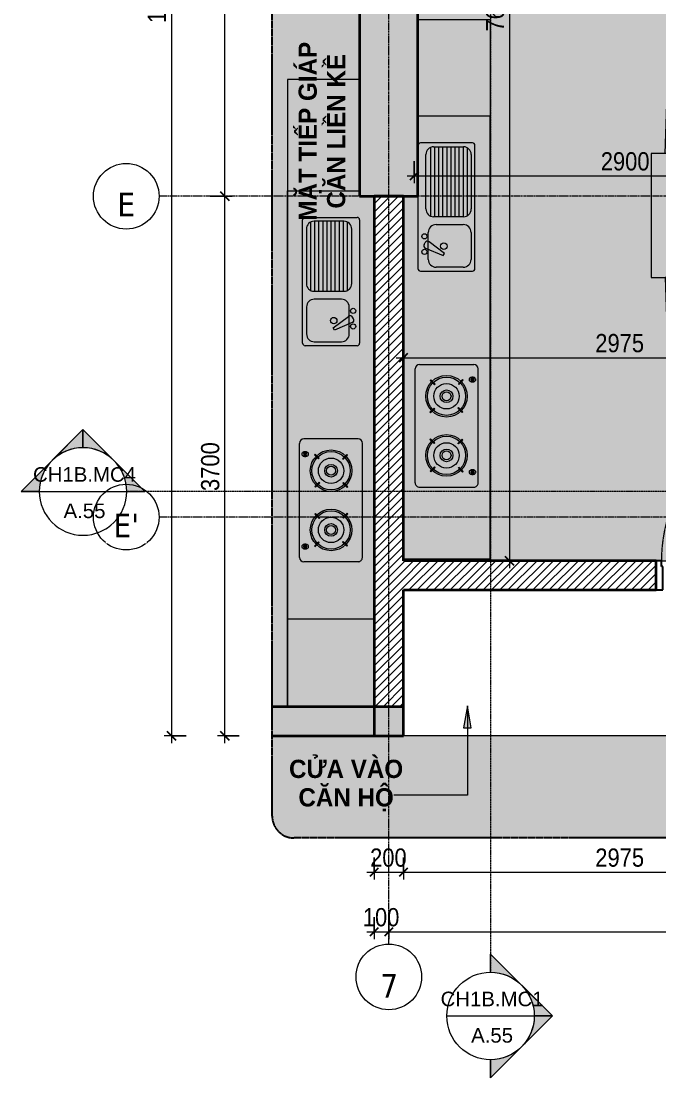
# Model space of a CAD drawing. Header units: millimetres. Extents: x 66631 to 260610, y 416 to 78637.
# Drawn here: x 66631 to 71005, y 33193 to 40437 of the extents above; entities that cross this region are included whole.
import ezdxf

# ---------------------------------------------------------------- set-up
doc = ezdxf.new("R2010")
doc.units = ezdxf.units.MM
for name, pattern in [('Dash - Tight', [4.5, 3, -1.5]), ('Dash Dot 3_16_', [7.9375, 4.7625, -1.5875, 0, -1.5875]), ('Grid Line', [22.225, 12.7, -3.175, 3.175, -3.175]), ('Hidden', [7.14375, 4.7625, -2.38125])]:
    doc.linetypes.add(name, pattern=pattern)
for name, color, linetype, lineweight in [('0-1', 7, 'Continuous', 5), ('A-ANNO-DIMS', 211, 'Continuous', 9), ('A-ANNO-DIMS-50', 211, 'Continuous', 9), ('A-DETL-GENF-1', 7, 'Continuous', 18), ('A-DETL-GENF-3', 92, 'Dash - Tight', 18), ('A-DETL-GENF-4', 92, 'Hidden', 25), ('A-DETL-GENF-5', 9, 'Continuous', 18), ('A-DETL-MEDM', 33, 'Continuous', 35), ('A-DETL-THIN', 151, 'Continuous', 18), ('A-DOOR', 31, 'Continuous', 18), ('A-DOOR-FRAM', 31, 'Continuous', 25), ('A-WALL-5', 113, 'Continuous', 35), ('A-WALL-PATT-2', 111, 'Continuous', 18), ('G-ANNO-SYMB', 111, 'Continuous', 9), ('G-ANNO-SYMB-1', 111, 'Dash Dot 3_16_', 18), ('G-ANNO-TEXT-1', 7, 'Continuous', 9), ('G-ANNO-TEXT-2', 130, 'Continuous', 9), ('I-FURN', 30, 'Continuous', 18), ('I-FURN-1', 253, 'Continuous', 18), ('I-FURN-2', 50, 'Continuous', 18), ('S-COLS', 52, 'Continuous', 18), ('S-COLS-7', 52, 'Continuous', 35), ('S-GRID-1', 1, 'Grid Line', 9), ('S-GRID-IDEN', 1, 'Continuous', 9)]:
    doc.layers.add(name, color=color, linetype=linetype, lineweight=lineweight)
doc.layers.add('A-DETL-GENF-2', color=7, linetype='Continuous', lineweight=18, transparency=0.2)
doc.styles.add('Arial', font='arial.ttf', dxfattribs={"height": 100})
doc.styles.add('Arial_B', font='arialbd.ttf', dxfattribs={"width": 0.95, "height": 125})
doc.styles.add('Tahoma_B', font='tahomabd.ttf', dxfattribs={"height": 162.5})
doc.styles.add('UTM Avo', font='', dxfattribs={"width": 0.9, "height": 125})
doc.styles.get('UTM Avo').set_extended_font_data('UTM Avo')
doc.dimstyles.new('1_Dim_chi_tiet_2_5', dxfattribs={"dimscale": 304.8, "dimtxt": 124.912619, "dimasz": 0.19685, "dimexe": 0.164042, "dimexo": 0.0625, "dimgap": 0.016404, "dimtad": 1, "dimdec": 0, "dimrnd": 5, "dimzin": 0, "dimdsep": 46, "dimtxsty": 'UTM Avo', "dimblk1": 'OBLIQUE', "dimblk2": 'OBLIQUE', "dimsah": 1, "dimcen": 0.09, "dimdle": 0.164042, "dimazin": 0, "dimtfac": 1, "dimtdec": 4, "dimtix": 1, "dimtmove": 0, "dimatfit": 3, "dimfxl": 0.328084, "dimfxlon": 1, "dimtvp": 1, "dimtolj": 1, "dimtzin": 0, "dimarcsym": 2})
pattern_1 = [(45, (0, 0), (-28.284271, 28.284271), [])]

# ---------------------------------------------------------------- blocks, each defined once
blk = doc.blocks.new('NCV_TKTC_KET CAU_rvt-1-TKCS_CĂN HỘ LOẠI 1B - MẶT BẰNG')
at = {"layer": 'S-COLS'}
for p, q in [((68952.6, 39236.9), (68977.3, 39236.9)), ((68977.6, 39236.9), (69052.6, 39236.9)), ((69252.6, 39236.9), (69352.6, 39236.9))]:
    blk.add_line(p, q, dxfattribs=at)
blk = doc.blocks.new('HE BEP A1 - HE BEP A 2-944694-TKCS_CĂN HỘ LOẠI 1B - MẶT BẰNG')
at = {"layer": 'I-FURN'}
for p, q in [((0, 0), (662.4, 0)), ((0, -494.4), (0, 0)), ((662.4, 0), (662.4, -494.4)), ((662.4, 0), (662.4, -494.4)), ((3700, 0), (662.4, 0)), ((3700, -594.4), (3700, 0)), ((3700, -594.4), (3700, 0)), ((844.9, -120.7), (844.9, -476.9)), ((1706.9, -103.2), (862.4, -103.2)), ((924.9, -128.9), (1298.3, -128.9)), ((1459, -129.9), (1644.4, -129.9)), ((1724.4, -476.9), (1724.4, -120.7)), ((2364, -483.2), (2364, -111.2)), ((3175.6, -81.2), (2394, -81.2)), ((2451.6, -118.3), (2484.1, -118.3)), ((2451.6, -122.3), (2451.6, -118.3)), ((2484.1, -122.3), (2451.6, -122.3)), ((2484.1, -118.3), (2484.1, -122.3)), ((3085.5, -118.3), (3085.5, -122.3)), ((3118, -118.3), (3085.5, -118.3)), ((3085.5, -122.3), (3118, -122.3)), ((3118, -122.3), (3118, -118.3)), ((3205.6, -483.2), (3205.6, -111.2)), ((871.5, -386.8), (871.5, -182.3)), ((871.5, -184.9), (1351.6, -184.9)), ((871.5, -212.9), (1351.6, -212.9)), ((877.9, -156.9), (1345.2, -156.9)), ((1351.6, -182.3), (1351.6, -386.8)), ((1405.6, -369.9), (1405.6, -183.2)), ((1697.8, -183.2), (1697.8, -369.9)), ((2471.8, -183.9), (2467.4, -188.3)), ((2467.4, -188.3), (2496.5, -217.4)), ((2500.9, -213), (2471.8, -183.9)), ((2496.5, -217.4), (2500.9, -213)), ((2689.3, -186.7), (2660.2, -215.8)), ((2660.2, -215.8), (2664.6, -220.2)), ((2664.6, -220.2), (2693.7, -191.1)), ((2693.7, -191.1), (2689.3, -186.7)), ((2875.9, -191.1), (2880.3, -186.7)), ((2905, -220.2), (2875.9, -191.1)), ((2880.3, -186.7), (2909.4, -215.8)), ((2909.4, -215.8), (2905, -220.2)), ((3068.7, -213), (3097.9, -183.9)), ((3073.1, -217.4), (3068.7, -213)), ((3102.3, -188.3), (3073.1, -217.4)), ((3097.9, -183.9), (3102.3, -188.3)), ((871.5, -240.9), (1351.6, -240.9)), ((871.5, -268.9), (1351.6, -268.9)), ((871.5, -296.9), (1351.6, -296.9)), ((871.5, -324.9), (1351.6, -324.9)), ((871.5, -352.9), (1351.6, -352.9)), ((1602.7, -313.4), (1523.8, -418.4)), ((1566.6, -443.1), (1618.1, -322.3)), ((1618.1, -322.3), (1602.7, -313.4)), ((871.5, -380.9), (1351.6, -380.9)), ((876.4, -408.9), (1346.8, -408.9)), ((1644.4, -423.2), (1459, -423.2)), ((2470.1, -405.9), (2499.2, -376.7)), ((2474.5, -410.3), (2470.1, -405.9)), ((2503.6, -381.1), (2474.5, -410.3)), ((2499.2, -376.7), (2503.6, -381.1)), ((2663, -383.9), (2667.3, -379.5)), ((2692.1, -413), (2663, -383.9)), ((2667.3, -379.5), (2696.5, -408.6)), ((2696.5, -408.6), (2692.1, -413)), ((2902.3, -379.5), (2873.2, -408.6)), ((2873.2, -408.6), (2877.5, -413)), ((2877.5, -413), (2906.7, -383.9)), ((2906.7, -383.9), (2902.3, -379.5)), ((3070.4, -376.7), (3066, -381.1)), ((3066, -381.1), (3095.1, -410.3)), ((3099.5, -405.9), (3070.4, -376.7)), ((3095.1, -410.3), (3099.5, -405.9)), ((1298.3, -440.1), (924.9, -440.1)), ((1210.9, -494.4), (1706.9, -494.4)), ((1541.1, -452.3), (1528.6, -445.1)), ((3175.6, -513.2), (2394, -513.2))]:
    blk.add_line(p, q, dxfattribs=at)
for centre, radius in [((2581.9, -298.5), 142.6), ((2581.9, -298.5), 131.3), ((2581.9, -298.5), 87.2), ((2987.7, -298.5), 142.6), ((2987.7, -298.5), 131.3), ((2987.7, -298.5), 87.2), ((2581.9, -298.5), 43.6), ((2581.9, -298.5), 30.9), ((2987.7, -298.5), 43.6), ((2987.7, -298.5), 30.9), ((1552.8, -316.6), 22.2), ((1485.9, -449.9), 17.8), ((1592.6, -449.9), 17.8)]:
    blk.add_circle(centre, radius, dxfattribs=at)
for centre, radius, start, end in [((862.4, -120.7), 17.5, 90, 180), ((924.9, -182.3), 53.3, 90, 180), ((1298.3, -182.3), 53.3, 0, 90), ((1459, -183.2), 53.3, 90, 180), ((1644.4, -183.2), 53.3, 0, 90), ((1706.9, -120.7), 17.5, 0, 90), ((2394, -111.2), 30, 90, 180), ((2485.1, -120.7), 33.5, 163.94189, 180), ((2485.1, -120.7), 33.5, 180, 196.05811), ((2476.6, -118.2), 24.7, 145.20397, 163.94189), ((2476.6, -123.1), 24.7, 196.05811, 214.79603), ((2467.8, -120.3), 11.6, 9.71775, 170.28225), ((2467.8, -120.3), 11.6, 189.9102, 350.0898), ((2471.3, -114.5), 18.1, 120.79762, 145.20397), ((2471.3, -126.9), 18.1, 214.79603, 239.20238), ((2467.9, -108.8), 11.5, 90, 120.79762), ((2467.9, -132.6), 11.5, 239.20238, 270), ((2467.9, -108.8), 11.5, 59.20238, 90), ((2467.9, -132.6), 11.5, 270, 300.79762), ((2464.5, -114.5), 18.1, 34.79603, 59.20238), ((2464.5, -126.9), 18.1, 300.79762, 325.20397), ((2459.1, -118.2), 24.7, 16.05811, 34.79603), ((2459.1, -123.1), 24.7, 325.20397, 343.94189), ((2450.6, -120.7), 33.5, 0, 16.05811), ((2450.6, -120.7), 33.5, 343.94189, 0), ((3119, -120.7), 33.5, 163.94189, 180), ((3119, -120.7), 33.5, 180, 196.05811), ((3110.5, -118.2), 24.7, 145.20397, 163.94189), ((3110.5, -123.1), 24.7, 196.05811, 214.79603), ((3105.2, -114.5), 18.1, 120.79762, 145.20397), ((3105.2, -126.9), 18.1, 214.79603, 239.20238), ((3101.8, -120.3), 11.6, 9.71775, 170.28225), ((3101.8, -120.3), 11.6, 189.9102, 350.0898), ((3101.8, -108.8), 11.5, 90, 120.79762), ((3101.8, -132.6), 11.5, 239.20238, 270), ((3101.8, -108.8), 11.5, 59.20238, 90), ((3101.8, -132.6), 11.5, 270, 300.79762), ((3098.4, -114.5), 18.1, 34.79603, 59.20238), ((3098.4, -126.9), 18.1, 300.79762, 325.20397), ((3093, -118.2), 24.7, 16.05811, 34.79603), ((3093, -123.1), 24.7, 325.20397, 343.94189), ((3084.5, -120.7), 33.5, 0, 16.05811), ((3084.5, -120.7), 33.5, 343.94189, 0), ((3175.6, -111.2), 30, 360, 90), ((924.9, -386.8), 53.3, 180, 270), ((1298.3, -386.8), 53.3, 270, 0), ((1459, -369.9), 53.3, 180, 270), ((1537.5, -429.7), 17.8, 140.53825, 240.0479), ((1644.4, -369.9), 53.3, 270, 0), ((862.4, -476.9), 17.5, 180, 270), ((1549.9, -436.9), 17.8, 240.0479, 339.46209), ((1706.9, -476.9), 17.5, 270, 0), ((2394, -483.2), 30, 180, 270), ((3175.6, -483.2), 30, 270, 0)]:
    blk.add_arc(centre, radius, start, end, dxfattribs=at)
at = {"layer": 'I-FURN-1'}
for p, q in [((0, 0), (3700, 0)), ((0, -494.4), (0, 0)), ((3700, 0), (3700, -594.4))]:
    blk.add_line(p, q, dxfattribs=at)
blk = doc.blocks.new('RES_BAN AN 1 - RES_BAN AN 1-851490-TKCS_CĂN HỘ LOẠI 1B - MẶT BẰNG')
at = {"layer": 'I-FURN-1'}
for p, q in [((-425, 0), (-425, -1275)), ((425, -1275), (425, 0)), ((-761.9, -113.5), (-809.6, -115.1)), ((-809.6, -115.1), (-809.6, -536.9)), ((-761.9, -113.5), (-425, -102.3)), ((-761.9, -538.5), (-761.9, -113.5)), ((-761.9, -538.5), (-761.9, -113.5)), ((-425, -102.3), (-425, -549.7)), ((425, -102.3), (425, -549.7)), ((761.9, -113.5), (425, -102.3)), ((761.9, -538.5), (761.9, -113.5)), ((761.9, -113.5), (761.9, -538.5)), ((809.6, -115.1), (761.9, -113.5)), ((809.6, -536.9), (809.6, -115.1)), ((-809.6, -536.9), (-761.9, -538.5)), ((-425, -549.7), (-761.9, -538.5)), ((425, -549.7), (761.9, -538.5)), ((761.9, -538.5), (809.6, -536.9)), ((-809.6, -745.3), (-761.9, -743.8)), ((-809.6, -1167.2), (-809.6, -745.3)), ((-761.9, -743.8), (-425, -732.5)), ((-761.9, -1168.8), (-761.9, -743.8)), ((-761.9, -743.8), (-761.9, -1168.8)), ((-425, -732.5), (-425, -1180)), ((425, -732.5), (425, -1180)), ((761.9, -743.8), (425, -732.5)), ((761.9, -743.8), (809.6, -745.3)), ((761.9, -1168.8), (761.9, -743.8)), ((761.9, -1168.8), (761.9, -743.8)), ((809.6, -745.3), (809.6, -1167.2)), ((-761.9, -1168.8), (-809.6, -1167.2)), ((-425, -1180), (-761.9, -1168.8)), ((425, -1180), (761.9, -1168.8)), ((809.6, -1167.2), (761.9, -1168.8)), ((-425, -1275), (425, -1275))]:
    blk.add_line(p, q, dxfattribs=at)
blk = doc.blocks.new('HE BEP A - HE BEP A-348232-TKCS_CĂN HỘ LOẠI 1B - MẶT BẰNG')
at = {"layer": 'I-FURN'}
for p, q in [((3703.5, 605.3), (3703.5, 11)), ((3279.1, 524.2), (2497.5, 524.2)), ((3.5, 505.3), (3.5, 11)), ((765.9, 11), (765.9, 505.3)), ((765.9, 11), (765.9, 505.3)), ((948.4, 131.7), (948.4, 487.8)), ((965.9, 505.3), (1810.5, 505.3)), ((1401.8, 451.1), (1028.4, 451.1)), ((1644.6, 463.3), (1632.2, 456.1)), ((1670.1, 454.1), (1721.6, 333.3)), ((1828, 487.8), (1828, 131.7)), ((2467.5, 494.2), (2467.5, 122.2)), ((3309.1, 494.2), (3309.1, 122.2)), ((975, 397.7), (975, 193.3)), ((975, 391.9), (1455.1, 391.9)), ((975, 363.9), (1455.1, 363.9)), ((979.9, 419.9), (1450.3, 419.9)), ((1455.1, 193.3), (1455.1, 397.7)), ((1509.1, 380.9), (1509.1, 194.2)), ((1747.9, 434.2), (1562.5, 434.2)), ((1706.2, 324.4), (1627.3, 429.4)), ((1801.3, 194.2), (1801.3, 380.9)), ((2578, 421.2), (2573.6, 416.8)), ((2573.6, 416.8), (2602.8, 387.7)), ((2607.1, 392.1), (2578, 421.2)), ((2602.8, 387.7), (2607.1, 392.1)), ((2795.6, 424), (2766.5, 394.9)), ((2766.5, 394.9), (2770.8, 390.5)), ((2770.8, 390.5), (2800, 419.6)), ((2800, 419.6), (2795.6, 424)), ((2976.7, 419.6), (2981.1, 424)), ((3005.8, 390.5), (2976.7, 419.6)), ((2981.1, 424), (3010.2, 394.9)), ((3010.2, 394.9), (3005.8, 390.5)), ((3169.5, 392.1), (3198.6, 421.2)), ((3173.9, 387.7), (3169.5, 392.1)), ((3203, 416.8), (3173.9, 387.7)), ((3198.6, 421.2), (3203, 416.8)), ((975, 335.9), (1455.1, 335.9)), ((975, 307.9), (1455.1, 307.9)), ((1721.6, 333.3), (1706.2, 324.4)), ((975, 279.9), (1455.1, 279.9)), ((975, 251.9), (1455.1, 251.9)), ((975, 223.9), (1455.1, 223.9)), ((2570.9, 199.3), (2600, 228.4)), ((2604.4, 224), (2575.3, 194.9)), ((2600, 228.4), (2604.4, 224)), ((2763.7, 226.8), (2768.1, 231.2)), ((2792.8, 197.7), (2763.7, 226.8)), ((2768.1, 231.2), (2797.2, 202)), ((3008.5, 231.2), (2979.4, 202)), ((2983.8, 197.7), (3012.9, 226.8)), ((3012.9, 226.8), (3008.5, 231.2)), ((3176.6, 228.4), (3172.2, 224)), ((3172.2, 224), (3201.4, 194.9)), ((3205.8, 199.3), (3176.6, 228.4)), ((975, 195.9), (1455.1, 195.9)), ((981.5, 167.9), (1448.7, 167.9)), ((2575.3, 194.9), (2570.9, 199.3)), ((2797.2, 202), (2792.8, 197.7)), ((2979.4, 202), (2983.8, 197.7)), ((3201.4, 194.9), (3205.8, 199.3)), ((1810.5, 114.2), (965.9, 114.2)), ((1028.4, 139.9), (1401.8, 139.9)), ((1562.5, 140.8), (1747.9, 140.8)), ((3279.1, 92.2), (2497.5, 92.2)), ((2555.1, 133.3), (2555.1, 129.3)), ((2587.6, 133.3), (2555.1, 133.3)), ((2555.1, 129.3), (2587.6, 129.3)), ((2587.6, 129.3), (2587.6, 133.3)), ((3189, 129.3), (3189, 133.3)), ((3189, 133.3), (3221.5, 133.3)), ((3221.5, 129.3), (3189, 129.3)), ((3221.5, 133.3), (3221.5, 129.3)), ((3.5, 11), (765.9, 11)), ((4303.1, 11), (765.9, 11))]:
    blk.add_line(p, q, dxfattribs=at)
for centre, radius in [((1589.4, 460.9), 17.8), ((1696.1, 460.9), 17.8), ((2685.4, 309.4), 142.6), ((2685.4, 309.4), 131.3), ((3091.2, 309.4), 142.6), ((3091.2, 309.4), 131.3), ((2685.4, 309.4), 87.2), ((3091.2, 309.4), 87.2), ((1656.3, 327.5), 22.2), ((2685.4, 309.4), 43.6), ((2685.4, 309.4), 30.9), ((3091.2, 309.4), 43.6), ((3091.2, 309.4), 30.9)]:
    blk.add_circle(centre, radius, dxfattribs=at)
for centre, radius, start, end in [((2497.5, 494.2), 30, 90, 180), ((3279.1, 494.2), 30, 360, 90), ((965.9, 487.8), 17.5, 90, 180), ((1028.4, 397.7), 53.3, 90, 180), ((1401.8, 397.7), 53.3, 360, 90), ((1641, 440.7), 17.8, 119.9521, 219.46175), ((1653.4, 447.9), 17.8, 20.53791, 119.9521), ((1810.5, 487.8), 17.5, 0, 90), ((1562.5, 380.9), 53.3, 90, 180), ((1747.9, 380.9), 53.3, 360, 90), ((1028.4, 193.3), 53.3, 180, 270), ((1401.8, 193.3), 53.3, 270, 360), ((1562.5, 194.2), 53.3, 180, 270), ((1747.9, 194.2), 53.3, 270, 360), ((2580.1, 134.1), 24.7, 145.20397, 163.94189), ((2574.8, 137.9), 18.1, 120.79762, 145.20397), ((2571.4, 143.6), 11.5, 90, 120.79762), ((2571.4, 143.6), 11.5, 59.20238, 90), ((2568, 137.9), 18.1, 34.79603, 59.20238), ((2562.6, 134.1), 24.7, 16.05811, 34.79603), ((3214, 134.1), 24.7, 145.20397, 163.94189), ((3208.7, 137.9), 18.1, 120.79762, 145.20397), ((3205.3, 143.6), 11.5, 90, 120.79762), ((3205.3, 143.6), 11.5, 59.20238, 90), ((3201.9, 137.9), 18.1, 34.79603, 59.20238), ((3196.5, 134.1), 24.7, 16.05811, 34.79603), ((965.9, 131.7), 17.5, 180, 270), ((1810.5, 131.7), 17.5, 270, 360), ((2497.5, 122.2), 30, 180, 270), ((2588.6, 131.7), 33.5, 163.94189, 180), ((2588.6, 131.7), 33.5, 180, 196.05811), ((2580.1, 129.2), 24.7, 196.05811, 214.79603), ((2571.3, 131.3), 11.6, 9.9102, 170.0898), ((2571.3, 131.3), 11.6, 189.71775, 350.28225), ((2574.8, 125.5), 18.1, 214.79603, 226.9992), ((2574.8, 125.5), 18.1, 226.9992, 239.20238), ((2571.4, 119.8), 11.5, 239.20238, 270), ((2571.4, 119.8), 11.5, 270, 300.79762), ((2568, 125.5), 18.1, 300.79762, 325.20397), ((2562.6, 129.2), 24.7, 325.20397, 343.94189), ((2554.1, 131.7), 33.5, 0, 16.05811), ((2554.1, 131.7), 33.5, 343.94189, 0), ((3222.5, 131.7), 33.5, 163.94189, 180), ((3222.5, 131.7), 33.5, 180, 196.05811), ((3214, 129.2), 24.7, 196.05811, 214.79603), ((3208.7, 125.5), 18.1, 214.79603, 239.20238), ((3205.3, 131.3), 11.6, 9.9102, 170.0898), ((3205.3, 131.3), 11.6, 189.71775, 350.28225), ((3205.3, 119.8), 11.5, 239.20238, 270), ((3205.3, 119.8), 11.5, 270, 300.79762), ((3201.9, 125.5), 18.1, 300.79762, 325.20397), ((3196.5, 129.2), 24.7, 325.20397, 343.94189), ((3188, 131.7), 33.5, 0, 16.05811), ((3188, 131.7), 33.5, 343.94189, 0), ((3279.1, 122.2), 30, 270, 360)]:
    blk.add_arc(centre, radius, start, end, dxfattribs=at)
at = {"layer": 'I-FURN-2'}
for p, q in [((3.5, 505.3), (3.5, 11)), ((3.5, 11), (4303.1, 11))]:
    blk.add_line(p, q, dxfattribs=at)
blk = doc.blocks.new('NCV_TKTC_TANG 1_rvt-1-TKCS_CĂN HỘ LOẠI 1B - MẶT BẰNG')
at = {"layer": 'I-FURN-1'}
for name, p, rotation in [('HE BEP A1 - HE BEP A 2-944694-TKCS_CĂN HỘ LOẠI 1B - MẶT BẰNG', (69846.9, 40447.8), 270.0000000000001), ('HE BEP A - HE BEP A-348232-TKCS_CĂN HỘ LOẠI 1B - MẶT BẰNG', (68447.2, 40040.4), 270.0000000000001), ('RES_BAN AN 1 - RES_BAN AN 1-851490-TKCS_CĂN HỘ LOẠI 1B - MẶT BẰNG', (72227.6, 39105.3), 270.0000000000002)]:
    blk.add_blockref(name, p, dxfattribs=dict(at, rotation=rotation))
blk = doc.blocks.new('FD_05 - FD_05-1000x2200mm-835434-TKCS_CĂN HỘ LOẠI 1B - MẶT BẰNG')
at = {"layer": 'A-DETL-GENF-3'}
for p, q in [((470, 100), (470, 1120)), ((470, 1120), (510, 1120)), ((510, 1120), (510, 100)), ((510, 100), (470, 100))]:
    blk.add_line(p, q, dxfattribs=at)
blk.add_arc((510, 100), 1020, 92.24747, 180, dxfattribs=at)
at = {"layer": 'A-DOOR-FRAM'}
for p, q in [((-510, 100), (-545, 100)), ((-510, 60), (-510, 100)), ((545, 100), (510, 100)), ((510, 100), (510, 60)), ((-500, 60), (-510, 60)), ((-500, -100), (-500, 60)), ((510, 60), (500, 60)), ((500, 60), (500, -100)), ((-545, -100), (-500, -100)), ((500, -100), (545, -100))]:
    blk.add_line(p, q, dxfattribs=at)
blk = doc.blocks.new('BORDER VIEW - BORDER VIEW-2574538-TKCS_CĂN HỘ LOẠI 1B - MẶT BẰNG')
at = {"layer": 'A-DETL-GENF-4'}
for p, q in [((0, 150), (0, 11530.1)), ((9756, 0), (150, 0))]:
    blk.add_line(p, q, dxfattribs=at)
blk.add_arc((150, 150), 150, 180, 270, dxfattribs=at)
blk = doc.blocks.new('Grid - M_Grid Head - Circle-353313-TKCS_CĂN HỘ LOẠI 1B - MẶT BẰNG')
at = {"layer": 'S-GRID-IDEN'}
blk.add_circle((0, 0), 4.5, dxfattribs=at)
blk = doc.blocks.new('DIMBLOCK7-TKCS_CĂN HỘ LOẠI 1B - MẶT BẰNG')
at = {"layer": 'A-ANNO-DIMS-50'}
for p, q in [((69252.6, 38230.2), (69252.6, 38080.2)), ((69252.6, 38130.2), (69252.6, 38230.2)), ((72227.6, 38230.2), (72227.6, 38080.2)), ((72227.6, 38130.2), (72227.6, 38230.2)), ((69202.6, 38130.2), (72277.6, 38130.2))]:
    blk.add_line(p, q, dxfattribs=at)
at = {"layer": 'A-ANNO-DIMS-50', "lineweight": 25}
for p, q in [((69252.6, 38130.2), (69222.6, 38100.2)), ((69252.6, 38130.2), (69282.6, 38160.2)), ((72227.6, 38130.2), (72197.6, 38100.2)), ((72227.6, 38130.2), (72257.6, 38160.2))]:
    blk.add_line(p, q, dxfattribs=at)
at = {"layer": 'A-ANNO-DIMS-50', "color": 0, "insert": (70568.9, 38292.6), "char_height": 125, "width": 410.824, "attachment_point": 1, "line_spacing_factor": 1.110334, "style": 'UTM Avo'}
blk.add_mtext('2975', dxfattribs=at)
blk = doc.blocks.new('_Oblique')
at = {"color": 0, "linetype": 'ByBlock', "lineweight": -2}
blk.add_line((-0.5, -0.5), (0.5, 0.5), dxfattribs=at)
blk = doc.blocks.new('DIMBLOCK8-TKCS_CĂN HỘ LOẠI 1B - MẶT BẰNG')
at = {"layer": 'A-ANNO-DIMS-50'}
for p, q in [((69327.6, 39476.4), (69327.6, 39326.4)), ((69327.6, 39376.4), (69327.6, 39476.4)), ((72227.6, 39476.4), (72227.6, 39326.4)), ((72227.6, 39376.4), (72227.6, 39476.4)), ((69277.6, 39376.4), (72277.6, 39376.4))]:
    blk.add_line(p, q, dxfattribs=at)
at = {"layer": 'A-ANNO-DIMS-50', "lineweight": 25}
for p, q in [((69327.6, 39376.4), (69297.6, 39346.4)), ((69327.6, 39376.4), (69357.6, 39406.4)), ((72227.6, 39376.4), (72197.6, 39346.4)), ((72227.6, 39376.4), (72257.6, 39406.4))]:
    blk.add_line(p, q, dxfattribs=at)
at = {"layer": 'A-ANNO-DIMS-50', "color": 0, "insert": (70606.4, 39538.8), "char_height": 125, "width": 410.824, "attachment_point": 1, "line_spacing_factor": 1.110334, "style": 'UTM Avo'}
blk.add_mtext('2900', dxfattribs=at)
blk = doc.blocks.new('DIMBLOCK17-TKCS_CĂN HỘ LOẠI 1B - MẶT BẰNG')
at = {"layer": 'A-ANNO-DIMS-50'}
for p, q in [((70081, 44337.4), (69931, 44337.4)), ((69981, 44387.4), (69981, 36686.8)), ((69981, 44337.4), (70081, 44337.4)), ((70081, 36736.8), (69931, 36736.8)), ((69981, 36736.8), (70081, 36736.8))]:
    blk.add_line(p, q, dxfattribs=at)
at = {"layer": 'A-ANNO-DIMS-50', "lineweight": 25}
for p, q in [((69981, 44337.4), (69951, 44367.4)), ((69981, 44337.4), (70011, 44307.4)), ((69981, 36736.8), (69951, 36766.8)), ((69981, 36736.8), (70011, 36706.8))]:
    blk.add_line(p, q, dxfattribs=at)
at = {"layer": 'A-ANNO-DIMS-50', "color": 0, "insert": (69818.7, 40365.9), "char_height": 125, "width": 410.824, "attachment_point": 1, "rotation": 90, "line_spacing_factor": 1.110334, "style": 'UTM Avo'}
blk.add_mtext('7600', dxfattribs=at)
blk = doc.blocks.new('DIMBLOCK28-TKCS_CĂN HỘ LOẠI 1B - MẶT BẰNG')
at = {"layer": 'A-ANNO-DIMS-50'}
for p, q in [((67661.7, 45787.4), (67661.7, 35487.4)), ((67761.7, 45737.4), (67611.7, 45737.4)), ((67661.7, 45737.4), (67761.7, 45737.4)), ((67761.7, 35537.4), (67611.7, 35537.4)), ((67661.7, 35537.4), (67761.7, 35537.4))]:
    blk.add_line(p, q, dxfattribs=at)
at = {"layer": 'A-ANNO-DIMS-50', "lineweight": 25}
for p, q in [((67661.7, 45737.4), (67631.7, 45767.4)), ((67661.7, 45737.4), (67691.7, 45707.4)), ((67661.7, 35537.4), (67631.7, 35567.4)), ((67661.7, 35537.4), (67691.7, 35507.4))]:
    blk.add_line(p, q, dxfattribs=at)
at = {"layer": 'A-ANNO-DIMS-50', "color": 0, "insert": (67499.4, 40423.4), "char_height": 125, "width": 513.53, "attachment_point": 1, "rotation": 90, "line_spacing_factor": 1.110334, "style": 'UTM Avo'}
blk.add_mtext('10200', dxfattribs=at)
blk = doc.blocks.new('DIMBLOCK29-TKCS_CĂN HỘ LOẠI 1B - MẶT BẰNG')
at = {"layer": 'A-ANNO-DIMS-50', "lineweight": 25}
for p, q in [((68027.1, 39236.9), (67997.1, 39266.9)), ((68027.1, 39236.9), (68057.1, 39206.9)), ((68027.1, 35537.4), (67997.1, 35567.4)), ((68027.1, 35537.4), (68057.1, 35507.4))]:
    blk.add_line(p, q, dxfattribs=at)
at = {"layer": 'A-ANNO-DIMS-50'}
for p, q in [((67927.1, 39236.9), (68077.1, 39236.9)), ((68027.1, 39236.9), (67927.1, 39236.9)), ((68027.1, 35487.4), (68027.1, 39236.9)), ((68127.1, 35537.4), (67977.1, 35537.4)), ((68027.1, 35537.4), (68127.1, 35537.4))]:
    blk.add_line(p, q, dxfattribs=at)
at = {"layer": 'A-ANNO-DIMS-50', "color": 0, "insert": (67864.7, 37216), "char_height": 125, "width": 410.824, "attachment_point": 1, "rotation": 90, "line_spacing_factor": 1.110334, "style": 'UTM Avo'}
blk.add_mtext('3700', dxfattribs=at)
blk = doc.blocks.new('DIMBLOCK30-TKCS_CĂN HỘ LOẠI 1B - MẶT BẰNG')
at = {"layer": 'A-ANNO-DIMS-50', "lineweight": 25}
for p, q in [((68027.1, 44536.9), (67997.1, 44566.9)), ((68027.1, 44536.9), (68057.1, 44506.9)), ((68027.1, 39236.9), (67997.1, 39266.9)), ((68027.1, 39236.9), (68057.1, 39206.9))]:
    blk.add_line(p, q, dxfattribs=at)
at = {"layer": 'A-ANNO-DIMS-50'}
for p, q in [((67927.1, 44536.9), (68077.1, 44536.9)), ((68027.1, 44536.9), (67927.1, 44536.9)), ((68027.1, 39236.9), (68027.1, 44536.9)), ((67927.1, 39236.9), (68077.1, 39236.9)), ((68027.1, 39236.9), (67927.1, 39236.9))]:
    blk.add_line(p, q, dxfattribs=at)
at = {"layer": 'A-ANNO-DIMS-50', "color": 0, "insert": (67864.7, 41715.8), "char_height": 125, "width": 410.824, "attachment_point": 1, "rotation": 90, "line_spacing_factor": 1.110334, "style": 'UTM Avo'}
blk.add_mtext('5300', dxfattribs=at)
blk = doc.blocks.new('DIMBLOCK37-TKCS_CĂN HỘ LOẠI 1B - MẶT BẰNG')
at = {"layer": 'A-ANNO-DIMS-50'}
for p, q in [((69052.6, 34294.4), (69052.6, 34144.4)), ((69052.6, 34194.4), (69052.6, 34294.4)), ((69152.6, 34294.4), (69152.6, 34144.4)), ((69152.6, 34194.4), (69152.6, 34294.4)), ((69002.6, 34194.4), (69152.6, 34194.4))]:
    blk.add_line(p, q, dxfattribs=at)
at = {"layer": 'A-ANNO-DIMS-50', "lineweight": 25}
for p, q in [((69052.6, 34194.4), (69022.6, 34164.4)), ((69052.6, 34194.4), (69082.6, 34224.4)), ((69152.6, 34194.4), (69122.6, 34164.4)), ((69152.6, 34194.4), (69182.6, 34224.4))]:
    blk.add_line(p, q, dxfattribs=at)
at = {"layer": 'A-ANNO-DIMS-50', "color": 0, "insert": (68974.2, 34356.8), "char_height": 125, "width": 308.118, "attachment_point": 1, "line_spacing_factor": 1.110334, "style": 'UTM Avo'}
blk.add_mtext('100', dxfattribs=at)
blk = doc.blocks.new('DIMBLOCK38-TKCS_CĂN HỘ LOẠI 1B - MẶT BẰNG')
at = {"layer": 'A-ANNO-DIMS-50'}
for p, q in [((69152.6, 34294.4), (69152.6, 34144.4)), ((69152.6, 34194.4), (69152.6, 34294.4)), ((77352.6, 34294.4), (77352.6, 34144.4)), ((77352.6, 34194.4), (77352.6, 34294.4)), ((69152.6, 34194.4), (77352.6, 34194.4))]:
    blk.add_line(p, q, dxfattribs=at)
at = {"layer": 'A-ANNO-DIMS-50', "lineweight": 25}
for p, q in [((69152.6, 34194.4), (69122.6, 34164.4)), ((69152.6, 34194.4), (69182.6, 34224.4)), ((77352.6, 34194.4), (77322.6, 34164.4)), ((77352.6, 34194.4), (77382.6, 34224.4))]:
    blk.add_line(p, q, dxfattribs=at)
at = {"layer": 'A-ANNO-DIMS-50', "color": 0, "insert": (73081.4, 34356.8), "char_height": 125, "width": 410.824, "attachment_point": 1, "line_spacing_factor": 1.110334, "style": 'UTM Avo'}
blk.add_mtext('8200', dxfattribs=at)
blk = doc.blocks.new('DIMBLOCK40-TKCS_CĂN HỘ LOẠI 1B - MẶT BẰNG')
at = {"layer": 'A-ANNO-DIMS-50'}
for p, q in [((69052.6, 34703.1), (69052.6, 34553.1)), ((69052.6, 34603.1), (69052.6, 34703.1)), ((69252.6, 34703.1), (69252.6, 34553.1)), ((69252.6, 34603.1), (69252.6, 34703.1)), ((69002.6, 34603.1), (69252.6, 34603.1))]:
    blk.add_line(p, q, dxfattribs=at)
at = {"layer": 'A-ANNO-DIMS-50', "lineweight": 25}
for p, q in [((69052.6, 34603.1), (69082.6, 34633.1)), ((69252.6, 34603.1), (69282.6, 34633.1)), ((69052.6, 34603.1), (69022.6, 34573.1)), ((69252.6, 34603.1), (69222.6, 34573.1))]:
    blk.add_line(p, q, dxfattribs=at)
at = {"layer": 'A-ANNO-DIMS-50', "color": 0, "insert": (69024.2, 34765.5), "char_height": 125, "width": 308.118, "attachment_point": 1, "line_spacing_factor": 1.110334, "style": 'UTM Avo'}
blk.add_mtext('200', dxfattribs=at)
blk = doc.blocks.new('DIMBLOCK41-TKCS_CĂN HỘ LOẠI 1B - MẶT BẰNG')
at = {"layer": 'A-ANNO-DIMS-50'}
for p, q in [((69252.6, 34703.1), (69252.6, 34553.1)), ((69252.6, 34603.1), (69252.6, 34703.1)), ((72227.6, 34703.1), (72227.6, 34553.1)), ((72227.6, 34603.1), (72227.6, 34703.1)), ((69252.6, 34603.1), (72227.6, 34603.1))]:
    blk.add_line(p, q, dxfattribs=at)
at = {"layer": 'A-ANNO-DIMS-50', "lineweight": 25}
for p, q in [((69252.6, 34603.1), (69282.6, 34633.1)), ((72227.6, 34603.1), (72257.6, 34633.1)), ((69252.6, 34603.1), (69222.6, 34573.1)), ((72227.6, 34603.1), (72197.6, 34573.1))]:
    blk.add_line(p, q, dxfattribs=at)
at = {"layer": 'A-ANNO-DIMS-50', "color": 0, "insert": (70568.9, 34765.5), "char_height": 125, "width": 410.824, "attachment_point": 1, "line_spacing_factor": 1.110334, "style": 'UTM Avo'}
blk.add_mtext('2975', dxfattribs=at)
blk = doc.blocks.new('Section - M_Section Head - Filled-352373-TKCS_CĂN HỘ LOẠI 1B - MẶT BẰNG')
at = {"layer": 'G-ANNO-SYMB'}
h = blk.add_hatch(color=256, dxfattribs=at)
edge = h.paths.add_edge_path()
edge.add_line((-6, 8.49), (-6, 6))
edge.add_arc((-6, 0), 6, 90, 135)
edge.add_line((-10.24, 4.24), (-6, 8.49))
h = blk.add_hatch(color=256, dxfattribs=at)
edge = h.paths.add_edge_path()
edge.add_line((-6, 8.49), (-1.76, 4.24))
edge.add_arc((-6, 0), 6, 45, 90)
edge.add_line((-6, 6), (-6, 8.49))
h = blk.add_hatch(color=256, dxfattribs=at)
edge = h.paths.add_edge_path()
edge.add_line((-14.49, 0), (-10.24, 4.24))
edge.add_arc((-6, 0), 6, 135, 180)
edge.add_line((-12, 0), (-14.49, 0))
h = blk.add_hatch(color=256, dxfattribs=at)
edge = h.paths.add_edge_path()
edge.add_line((2.49, 0), (0, 0))
edge.add_arc((-6, 0), 6, 360, 405)
edge.add_line((-1.76, 4.24), (2.49, 0))
for p, q in [((-6, 8.49), (-14.49, 0)), ((-6, 8.49), (-10.24, 4.24)), ((-6, 8.49), (2.49, 0)), ((-6, 6), (-6, 8.49)), ((-6, 8.49), (-6, 6)), ((-1.76, 4.24), (-6, 8.49)), ((-10.24, 4.24), (-14.49, 0)), ((2.49, 0), (-1.76, 4.24)), ((-14.49, 0), (-12, 0)), ((0, 0), (2.49, 0)), ((-12, 0), (-14.49, 0)), ((0, 0), (2.49, 0))]:
    blk.add_line(p, q, dxfattribs=at)
for start, end in [(360, 180), (90, 135), (45, 90), (135, 180), (360, 45), (180, 360)]:
    blk.add_arc((-6, 0), 6, start, end, dxfattribs=at)

msp = doc.modelspace()

# ---------------------------------------------------------------- hatches: boundary and pattern name
at = {"layer": 'A-DETL-GENF-1'}
msp.add_hatch(color=256, dxfattribs=at).paths.add_polyline_path([(72078.8, 36736.8), (72227.6, 36736.8), (72227.6, 40436.9), (75027.6, 40436.9), (75027.6, 41436.9), (72227.6, 41436.9), (72227.6, 44337.4), (69329.2, 44336.9), (69329.2, 43837.4), (69252.6, 43836.9), (69252.6, 40536.9), (69352.6, 40536.9), (69352.6, 39236.9), (69252.6, 39236.9), (69252.6, 36736.8), (72078.3, 36736.8)])
at = {"layer": 'A-DETL-GENF-2'}
h = msp.add_hatch(color=256, dxfattribs=at)
h.paths.add_polyline_path([(73233.5, 34837.4), (78108.6, 34837.4), (78147.4, 34842.5), (78183.6, 34857.5), (78214.7, 34881.3), (78238.5, 34912.4), (78253.5, 34948.5), (78258.6, 34987.4), (78258.6, 46367.4), (78253.5, 46406.3), (78238.5, 46442.4), (78214.7, 46473.5), (78183.6, 46497.4), (78147.4, 46512.3), (78108.6, 46517.4), (68502.6, 46517.4), (68463.7, 46512.3), (68427.6, 46497.4), (68396.5, 46473.5), (68372.7, 46442.4), (68357.7, 46406.3), (68352.6, 46367.4), (68352.6, 34987.4), (68357.7, 34948.5), (68372.7, 34912.4), (68396.5, 34881.3), (68427.6, 34857.5), (68463.7, 34842.5), (68502.6, 34837.4), (73207.6, 34837.4)])
h.paths.add_polyline_path([(69052.6, 35537.4), (69052.6, 35537.4), (69052.6, 39236.9), (68952.6, 39237.4), (68952.6, 40536.9), (69052.6, 40536.9), (69052.6, 43836.9), (68977.6, 43837.4), (68977.6, 44537), (69052.6, 44537.4), (69052.6, 45737.4), (72452.6, 45736.9), (72452.6, 44537.4), (75927.6, 44536.9), (75927.6, 41687.4), (77252.6, 41687.4), (77252.6, 43836.9), (77177.6, 43837), (77177.6, 44536.9), (77527.6, 44536.8), (77527.6, 43836.9), (77452.6, 43836.9), (77452.6, 40536.9), (77527.6, 40536.9), (77527.6, 39236.9), (77452.6, 39236.9), (77452.6, 35537.4), (69252.6, 35537.4)])
at = {"layer": 'A-DETL-GENF-5'}
h = msp.add_hatch(dxfattribs=at)
h.set_pattern_fill('FP_3', color=256, style=0, pattern_type=2)
h.set_pattern_definition([(50, (0, 0), (364.3679, -31.8783), [38.1, -419.1]), (355, (0, 0), (-70.4859, 382.1133), [30.48, -335.28]), (100.451, (30.36, -2.66), (293.885, 350.2334), [32.38, -356.18]), (46.184, (0, 101.6), (542.1585, -84.0858), [57.15, -628.65]), (96.636, (45.2, 94.6), (474.805, 494.8554), [48.57, -534.27]), (351.184, (0, 101.6), (474.8102, 494.85), [45.72, -502.92]), (21, (50.8, 76.2), (303.2285, -204.5305), [38.1, -419.1]), (326, (50.8, 76.2), (123.6039, 368.376), [30.48, -335.28]), (71.451, (76.07, 59.16), (426.8341, 163.8427), [32.38, -356.18]), (37.5, (0, 0), (6.17665, 169.11015), [3.353, -327.863, 3.353, -337.007, -336.55]), (37.5, (0, 0), (6.17665, 169.11015), [-671.576, 3.353, -333.197]), (7.5, (0, 0), (133.63888, 200.3615), [3.353, -190.703, 3.353, -320.243, -128.27]), (7.5, (0, 0), (133.63888, 200.3615), [-517.652, 3.353, -124.917]), (327.5, (-113.28, 0), (271.18182, -11.45836), [3.353, -123.647, 3.353, -392.887, -525.78]), (327.5, (-113.28, 0), (271.18182, -11.45836), [-523.24, 3.353, -522.427]), (317.5, (-164.08, 0), (296.2585, 50.85285), [3.353, -161.747, 3.353, -259.791, -373.38]), (317.5, (-164.08, 0), (296.2585, 50.85285), [-428.244, 3.353, -370.027]), (45, (0, 0), (-125.7236, 125.7236), []), (45, (0, 190.5), (-125.7236, 125.7236), [])])
h.paths.add_polyline_path([(69052.6, 35537.4), (69252.6, 35537.4), (69252.6, 35737.4), (69052.6, 35736.9), (69052.6, 35537.4)])
h.paths.add_polyline_path([(73277.6, 36537.8), (73277.6, 36736.9), (73077.6, 36736.9), (73077.6, 36537.8), (73233.5, 36537.8)])
h.paths.add_polyline_path([(77177.6, 36537.8), (77377.6, 36537.8), (77377.6, 36737.8), (77177.6, 36737.8), (77177.6, 36726.8)])
h.paths.add_polyline_path([(72319.9, 37936.9), (72427.6, 37936.9), (72427.6, 38036.9), (72227.6, 38036.9), (72227.6, 37936.9)])
h.paths.add_polyline_path([(77452.6, 39236.9), (77527.6, 39236.9), (77527.6, 40535.7), (77177.6, 40535.7), (77177.6, 39236.9), (77377.6, 39236.9)])
h.paths.add_polyline_path([(68977.6, 39237.4), (69352.6, 39237.4), (69352.6, 40536.9), (68952.6, 40536.9), (68952.6, 39237.4)])
h.paths.add_polyline_path([(75927.9, 40336.9), (75927.6, 40436.9), (75727.9, 40436.9), (75727.9, 40336.9), (75927.6, 40336.9)])
h.paths.add_polyline_path([(72231.7, 40336.9), (72427.6, 40336.9), (72427.6, 40436.9), (72227.6, 40436.9), (72227.6, 40336.9)])
h.paths.add_polyline_path([(75869.6, 41436.9), (75927.6, 41436.9), (75927.6, 41536.9), (75727.9, 41536.9), (75727.9, 41436.9), (75827.6, 41436.9)])
h.paths.add_polyline_path([(72427.6, 41436.9), (72427.6, 41536.9), (72227.6, 41536.9), (72227.6, 41436.9), (72327.6, 41436.9)])
h.paths.add_polyline_path([(77177.6, 43836.9), (77527.6, 43836.9), (77527.6, 44536.9), (77177.6, 44536.9), (77177.6, 43837)])
h.paths.add_polyline_path([(69329.2, 43837.4), (69329.2, 44536.9), (68977.6, 44536.9), (68978, 43837.4), (69327.6, 43837.4)])
h.paths.add_polyline_path([(75927.6, 44336.9), (75927.6, 44537.4), (75727.6, 44536.9), (75727.6, 44336.9), (75827.6, 44336.9)])
h.paths.add_polyline_path([(72327.6, 44337.4), (72452.6, 44337.4), (72452.6, 44536.9), (72252.6, 44536.9), (72252.6, 44337.4)])
h.paths.add_polyline_path([(72252.6, 45536.9), (72452.6, 45536.9), (72452.6, 45736.1), (72252.6, 45736.1), (72252.6, 45637.4)])
h.paths.add_polyline_path([(69252.6, 45537.4), (69252.6, 45737.4), (69052.6, 45736.9), (69052.6, 45537.4), (69230.2, 45537.4)])
at = {"layer": 'A-WALL-PATT-2'}
h = msp.add_hatch(dxfattribs=at)
h.set_pattern_fill('FP_1', color=256, style=0, pattern_type=2)
h.set_pattern_definition(pattern_1)
h.paths.add_polyline_path([(69052.6, 35737.4), (69252.6, 35737.4), (69252.6, 39236.9), (69052.6, 39236.9), (69052.6, 36186.5)])
h = msp.add_hatch(dxfattribs=at)
h.set_pattern_fill('FP_1', color=256, style=0, pattern_type=2)
h.set_pattern_definition(pattern_1)
h.paths.add_polyline_path([(75795.2, 36537.8), (77177.6, 36537.8), (77177.6, 36737.8), (73277.6, 36737.8), (73277.6, 36537.8), (74627.6, 36537.8)])
h.paths.add_polyline_path([(69268.6, 36537.8), (70987.6, 36537.8), (70987.6, 36737.8), (69252.6, 36737.8), (69252.6, 36537.8)])
h.paths.add_polyline_path([(73077.6, 36537.8), (73077.6, 36737.8), (72077.6, 36737.8), (72077.6, 36537.8), (72913.2, 36537.8)])
at = {"layer": 'G-ANNO-TEXT-2'}
msp.add_hatch(color=256, dxfattribs=at).paths.add_polyline_path([(69691.4, 35742.8), (69664.9, 35592.8), (69717.8, 35592.8)])

# ---------------------------------------------------------------- linework, layer by layer
at = {"layer": 'A-DETL-MEDM'}
for p, q in [((68952.6, 40536.9), (68952.6, 39237.4)), ((69352.6, 39237.4), (69352.6, 40536.9)), ((68952.6, 39237.4), (69352.6, 39237.4)), ((69252.6, 35737.4), (69052.6, 35737.4)), ((69052.6, 35737.4), (69052.6, 35537.4)), ((69252.6, 35537.4), (69252.6, 35737.4)), ((69052.6, 35537.4), (69252.6, 35537.4))]:
    msp.add_line(p, q, dxfattribs=at)
at = {"layer": 'A-DETL-THIN'}
for p, q in [((69052.6, 35737.4), (69052.6, 39237.4)), ((69327.6, 39236.9), (69252.6, 39236.9)), ((69252.6, 39236.9), (69252.6, 36736.8)), ((69252.6, 36736.8), (72227.6, 36736.8)), ((77452.6, 35537.4), (69252.6, 35537.4))]:
    msp.add_line(p, q, dxfattribs=at)
at = {"layer": 'A-WALL-5'}
for p, q in [((69252.6, 39236.9), (69052.6, 39236.9)), ((69052.6, 39236.9), (69052.6, 35737.4)), ((69252.6, 36737.8), (69252.6, 39236.9)), ((70987.6, 36737.8), (69252.6, 36737.8)), ((70987.6, 36537.8), (70987.6, 36737.8)), ((69252.6, 35737.4), (69252.6, 36537.8)), ((69252.6, 36537.8), (70987.6, 36537.8)), ((69052.6, 35737.4), (68352.6, 35737.4)), ((68352.6, 35537.4), (69052.6, 35537.4))]:
    msp.add_line(p, q, dxfattribs=at)
at = {"layer": 'G-ANNO-SYMB'}
for p, q in [((66754.8, 37212.9), (67354.8, 37212.9)), ((69550.4, 33617.1), (70150.4, 33617.1))]:
    msp.add_line(p, q, dxfattribs=at)
at = {"layer": 'G-ANNO-SYMB-1'}
for p, q in [((69850.4, 47337.3), (69850.4, 33917.1)), ((79214.3, 37212.9), (67354.8, 37212.9))]:
    msp.add_line(p, q, dxfattribs=at)
at = {"layer": 'G-ANNO-TEXT-2'}
for p, q in [((69691.4, 35742.8), (69664.9, 35592.8)), ((69717.8, 35592.8), (69691.4, 35742.8)), ((69691.4, 35742.8), (69691.4, 35130.8)), ((69664.9, 35592.8), (69717.8, 35592.8)), ((69292.5, 35130.8), (69188.1, 35130.8)), ((69691.4, 35130.8), (69292.5, 35130.8))]:
    msp.add_line(p, q, dxfattribs=at)
at = {"layer": 'S-COLS-7'}
msp.add_line((69052.6, 35537.4), (69252.6, 35537.4), dxfattribs=at)
at = {"layer": 'S-GRID-1'}
for p, q in [((69152.6, 35360.2), (69152.6, 46074.8)), ((68826.8, 39236.9), (67576.8, 39236.9)), ((77671.5, 39236.9), (68826.8, 39236.9)), ((68826.8, 37036.9), (67576.8, 37036.9)), ((77671.5, 37036.9), (68826.8, 37036.9)), ((69152.6, 34110.2), (69152.6, 35360.2))]:
    msp.add_line(p, q, dxfattribs=at)

# ---------------------------------------------------------------- block references
at = {"layer": '0-1'}
for name in ['NCV_TKTC_KET CAU_rvt-1-TKCS_CĂN HỘ LOẠI 1B - MẶT BẰNG', 'NCV_TKTC_TANG 1_rvt-1-TKCS_CĂN HỘ LOẠI 1B - MẶT BẰNG']:
    msp.add_blockref(name, (0, 0), dxfattribs=at)
at = {"layer": 'A-DETL-GENF-3'}
msp.add_blockref('BORDER VIEW - BORDER VIEW-2574538-TKCS_CĂN HỘ LOẠI 1B - MẶT BẰNG', (68352.6, 34837.4), dxfattribs=at)
at = {"layer": 'A-DOOR'}
msp.add_blockref('FD_05 - FD_05-1000x2200mm-835434-TKCS_CĂN HỘ LOẠI 1B - MẶT BẰNG', (71532.6, 36637.8), dxfattribs=at)
at = {"layer": 'G-ANNO-SYMB', "extrusion": (0, 0, -1), "xscale": 49.99999999999998, "yscale": 49.99999999999998, "zscale": 49.99999999999998, "rotation": 90.00000000000053}
msp.add_blockref('Section - M_Section Head - Filled-352373-TKCS_CĂN HỘ LOẠI 1B - MẶT BẰNG', (-69850.4, 33917.1), dxfattribs=at)
at = {"layer": 'S-GRID-IDEN', "xscale": 49.99999999999998, "yscale": 49.99999999999998, "zscale": 49.99999999999998, "rotation": 89.99999999999984}
for p in [(67351.8, 39236.9), (67351.8, 37036.9)]:
    msp.add_blockref('Grid - M_Grid Head - Circle-353313-TKCS_CĂN HỘ LOẠI 1B - MẶT BẰNG', p, dxfattribs=at)
at = {"layer": 'S-GRID-IDEN', "xscale": 49.99999999999998, "yscale": 49.99999999999998, "zscale": 49.99999999999998}
msp.add_blockref('Grid - M_Grid Head - Circle-353313-TKCS_CĂN HỘ LOẠI 1B - MẶT BẰNG', (69152.6, 33885.2), dxfattribs=at)

# ---------------------------------------------------------------- texts
at = {"layer": 'G-ANNO-SYMB', "char_height": 100, "attachment_point": 5, "line_spacing_factor": 0.936439, "style": 'Arial'}
for s, insert, width in [('\\pt635,1270,1905,2540,3175,3810,4445,5080,5715,6350,6985,7620,8255,8890,9525,10160,10795,11430,12065,12700,13335,13970,14605,15240,15875,16510,17145,17780,18415,19050,19685,20320;CH1B.MC4', (67065.5, 37328.9), 721), ('\\pt635,1270,1905,2540,3175,3810,4445,5080,5715,6350,6985,7620,8255,8890,9525,10160,10795,11430,12065,12700,13335,13970,14605,15240,15875,16510,17145,17780,18415,19050,19685,20320;CH1B.MC1', (69861, 33733.1), 721), ('\\pt635,1270,1905,2540,3175,3810,4445,5080,5715,6350,6985,7620,8255,8890,9525,10160,10795,11430,12065,12700,13335,13970,14605,15240,15875,16510,17145,17780,18415,19050,19685,20320;A.55', (69861, 33483.7), 297.5)]:
    msp.add_mtext(s, dxfattribs=dict(at, insert=insert, width=width))
at = {"layer": 'G-ANNO-TEXT-1', "insert": (68694.7, 39682.3), "char_height": 125, "width": 1350.9, "attachment_point": 5, "rotation": 90, "line_spacing_factor": 0.936439, "style": 'Arial_B'}
msp.add_mtext('\\pt570,1140,1710,2280,2850,3420,3990,4560,5130,5700,6270,6840,7410,7980,8550,9120,9690,10260,10830,11400,11970,12540,13110,13680,14250,14820,15390,15960,16530,17100,17670,18240;MẶT TIẾP GIÁP\\PCĂN LIỀN KỀ', dxfattribs=at)
at = {"layer": 'G-ANNO-TEXT-1', "insert": (68859.7, 35197.4), "char_height": 125, "width": 854.525, "attachment_point": 5, "line_spacing_factor": 0.936439, "style": 'Arial_B'}
msp.add_mtext('\\pt570,1140,1710,2280,2850,3420,3990,4560,5130,5700,6270,6840,7410,7980,8550,9120,9690,10260,10830,11400,11970,12540,13110,13680,14250,14820,15390,15960,16530,17100,17670,18240;CỬA VÀO\\PCĂN HỘ', dxfattribs=at)

# ---------------------------------------------------------------- dimensions: what is measured, and where the dimension line sits
at = {"layer": 'A-ANNO-DIMS'}
for base, p1, p2, override, picture, middle in [((68027.1, 44536.9), (67927.1, 39236.9), (67927.1, 44536.9), {"dimpost": '<>', "dimfxl": 5300}, 'DIMBLOCK30-TKCS_CĂN HỘ LOẠI 1B - MẶT BẰNG', (67957.4, 41886.9)), ((69981, 36736.8), (70081, 44337.4), (70081, 36736.8), {"dimpost": '<>', "dimfxl": 7600.573178}, 'DIMBLOCK17-TKCS_CĂN HỘ LOẠI 1B - MẶT BẰNG', (69911.4, 40537.1)), ((68027.0692, 39236.936), (68127.0692, 35537.3629), (67927.0692, 39236.936), {"dimpost": '<>', "dimfxl": 3704.975263}, 'DIMBLOCK29-TKCS_CĂN HỘ LOẠI 1B - MẶT BẰNG', (67957.3842, 37387.1494))]:
    dim = msp.add_linear_dim(base=base, p1=p1, p2=p2, angle=90, dimstyle='1_Dim_chi_tiet_2_5', override=override, dxfattribs=at)
    dim.commit()
    dim.dimension.update_dxf_attribs({"geometry": picture, "text_midpoint": middle})
for base, p1, p2, override, picture, middle in [((72227.6, 39376.4), (69327.6, 39476.4), (72227.6, 39476.4), {"dimpost": '<>', "dimfxl": 2900}, 'DIMBLOCK8-TKCS_CĂN HỘ LOẠI 1B - MẶT BẰNG', (70777.6, 39446.1)), ((72227.6, 38130.2), (69252.6, 38230.2), (72227.6, 38230.2), {"dimpost": '<>', "dimfxl": 2975}, 'DIMBLOCK7-TKCS_CĂN HỘ LOẠI 1B - MẶT BẰNG', (70740.1, 38199.9)), ((69252.6, 34603.1), (69052.6, 34703.1), (69252.6, 34703.1), {"dimpost": '<>', "dimfxl": 200}, 'DIMBLOCK40-TKCS_CĂN HỘ LOẠI 1B - MẶT BẰNG', (69152.6, 34672.8)), ((72227.6, 34603.1), (69252.6, 34703.1), (72227.6, 34703.1), {"dimpost": '<>', "dimfxl": 2975}, 'DIMBLOCK41-TKCS_CĂN HỘ LOẠI 1B - MẶT BẰNG', (70740.1, 34672.8)), ((69152.6, 34194.4), (69052.6, 34294.4), (69152.6, 34294.4), {"dimpost": '<>', "dimfxl": 100}, 'DIMBLOCK37-TKCS_CĂN HỘ LOẠI 1B - MẶT BẰNG', (69102.6, 34264.1)), ((77352.6, 34194.4), (69152.6, 34294.4), (77352.6, 34294.4), {"dimpost": '<>', "dimfxl": 8200}, 'DIMBLOCK38-TKCS_CĂN HỘ LOẠI 1B - MẶT BẰNG', (73252.6, 34264.1))]:
    dim = msp.add_linear_dim(base=base, p1=p1, p2=p2, dimstyle='1_Dim_chi_tiet_2_5', override=override, dxfattribs=at)
    dim.commit()
    dim.dimension.update_dxf_attribs({"geometry": picture, "text_midpoint": middle})

# ---------------------------------------------------------------- next in the draw order: texts
at = {"layer": 'S-GRID-IDEN', "char_height": 162.5, "attachment_point": 5, "line_spacing_factor": 0.996129, "style": 'Tahoma_B', "bg_fill": 3, "box_fill_scale": 1.25, "bg_fill_color": 256, "bg_fill_true_color": 13158600, "bg_fill_transparency": 0}
for s, insert, width in [('\\pt634.99962,1269.99925,1905.0005,2540.00013,3174.99975,3809.99937,4445.00062,5080.00025,5714.99987,6349.9995,6985.00075,7620.00037,8255,8889.99962,9524.99925,10160.0005,10795.00013,11429.99975,12064.99938,12700.00063,13335.00025,13969.99988,14604.9995,15240.00075,15875.00038,16510,17144.99963,17779.99925,18415.0005,19050.00013,19684.99975,20319.99938;E', (67351.4, 39179.7), 139), ("\\pt634.99962,1269.99925,1905.0005,2540.00013,3174.99975,3809.99937,4445.00062,5080.00025,5714.99987,6349.9995,6985.00075,7620.00037,8255,8889.99962,9524.99925,10160.0005,10795.00013,11429.99975,12064.99938,12700.00063,13335.00025,13969.99988,14604.9995,15240.00075,15875.00038,16510,17144.99963,17779.99925,18415.0005,19050.00013,19684.99975,20319.99938;E'", (67351.4, 36979.7), 198.5), ('\\pt634.99962,1269.99925,1905.0005,2540.00013,3174.99975,3809.99937,4445.00062,5080.00025,5714.99987,6349.9995,6985.00075,7620.00037,8255,8889.99962,9524.99925,10160.0005,10795.00013,11429.99975,12064.99938,12700.00063,13335.00025,13969.99988,14604.9995,15240.00075,15875.00038,16510,17144.99963,17779.99925,18415.0005,19050.00013,19684.99975,20319.99938;7', (69154.9, 33822.8), 145.5)]:
    msp.add_mtext(s, dxfattribs=dict(at, insert=insert, width=width))

# ---------------------------------------------------------------- next in the draw order: block references
at = {"layer": 'G-ANNO-SYMB', "xscale": 49.99999999999998, "yscale": 49.99999999999998, "zscale": 49.99999999999998}
msp.add_blockref('Section - M_Section Head - Filled-352373-TKCS_CĂN HỘ LOẠI 1B - MẶT BẰNG', (67354.8, 37212.9), dxfattribs=at)

# ---------------------------------------------------------------- next in the draw order: texts
at = {"layer": 'G-ANNO-SYMB', "insert": (67065.5, 37079.5), "char_height": 100, "width": 297.5, "attachment_point": 5, "line_spacing_factor": 0.936439, "style": 'Arial'}
msp.add_mtext('\\pt635,1270,1905,2540,3175,3810,4445,5080,5715,6350,6985,7620,8255,8890,9525,10160,10795,11430,12065,12700,13335,13970,14605,15240,15875,16510,17145,17780,18415,19050,19685,20320;A.55', dxfattribs=at)

# ---------------------------------------------------------------- next in the draw order: dimensions: what is measured, and where the dimension line sits
at = {"layer": 'A-ANNO-DIMS'}
dim = msp.add_linear_dim(base=(67661.7, 35537.4), p1=(67761.7, 45737.4), p2=(67761.7, 35537.4), angle=90, dimstyle='1_Dim_chi_tiet_2_5', override={"dimpost": '<>', "dimfxl": 10200}, dxfattribs=at)
dim.commit()
dim.dimension.update_dxf_attribs({"geometry": 'DIMBLOCK28-TKCS_CĂN HỘ LOẠI 1B - MẶT BẰNG', "text_midpoint": (67592.1, 40637.4)})

doc.saveas('drawing.dxf')
